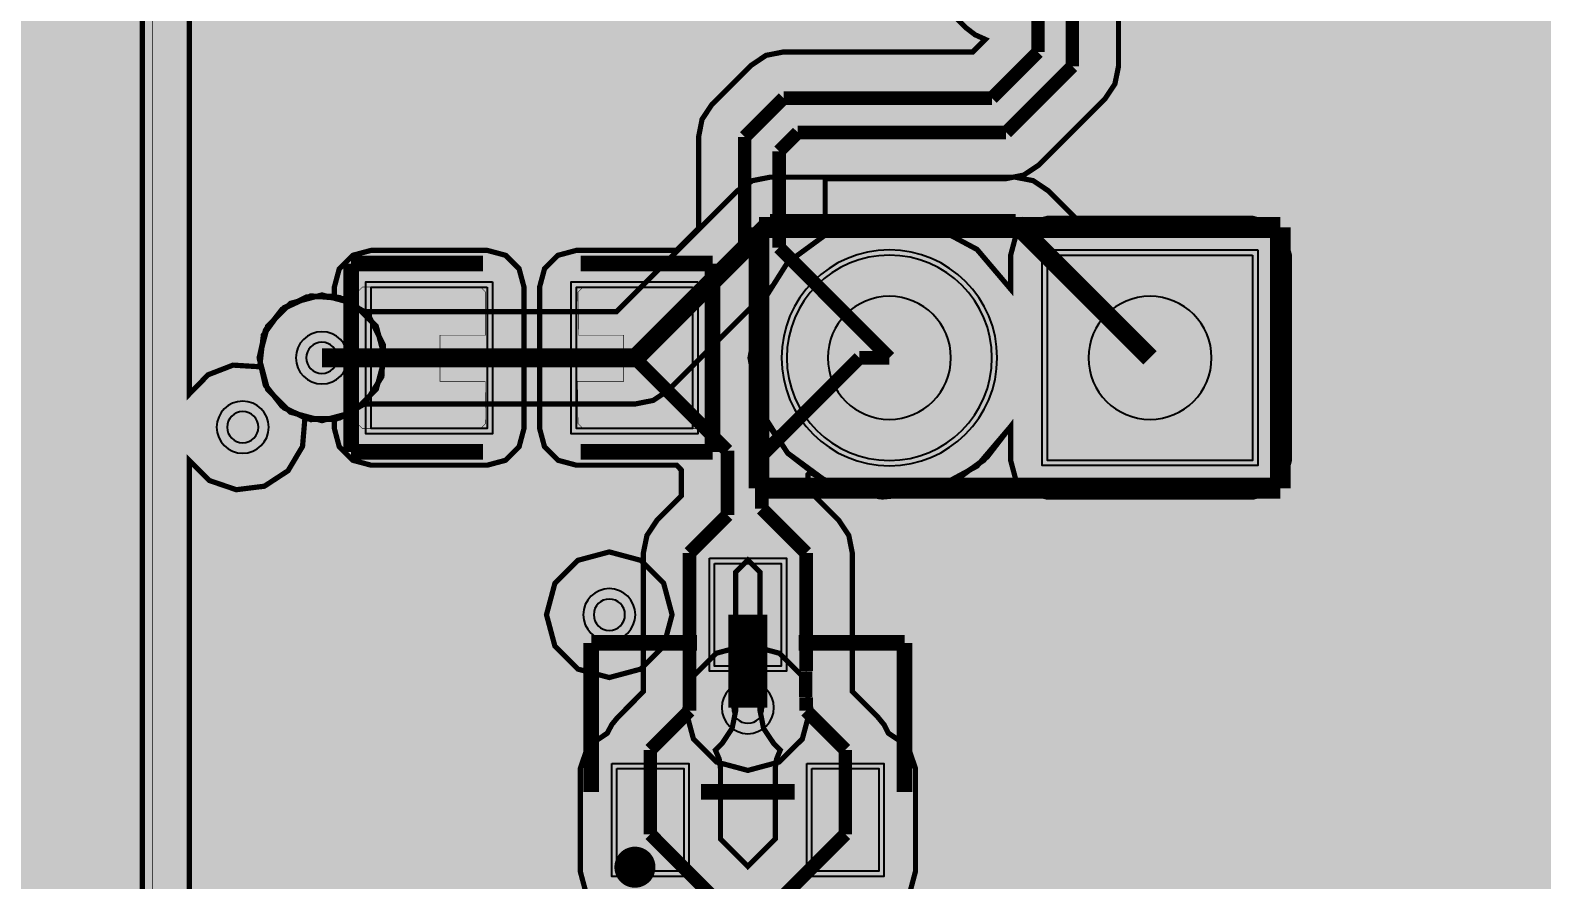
# Model space of a CAD drawing. Header units: millimetres. Extents: x -61 to 56, y -72 to 70.
# Drawn here: x 9.25 to 23.98, y -51.31 to -43.03 of the extents above; entities that cross this region are included whole.
import ezdxf

# ---------------------------------------------------------------- set-up
doc = ezdxf.new("R2010")
doc.units = ezdxf.units.MM
doc.header["$MEASUREMENT"] = 0
for name, color, linetype, true_color in [('02GND', 7, 'Continuous', 0x999966), ('03POWER', 7, 'Continuous', 0x008000), ('Bottom-Layer', 7, 'Continuous', 0x0000ff), ('Bottom-Paste-Mask-Layer', 7, 'Continuous', 0x800000), ('Bottom-Solder-Mask-Layer', 7, 'Continuous', 0xaa00ff), ('Document-Layer', 7, 'Continuous', 0xffffff), ('Hole-Layer', 7, 'Continuous', 0x222222), ('Multi-Layer', 7, 'Continuous', 0xc0c0c0), ('Top-Layer', 7, 'Continuous', 0xff0000), ('Top-Paste-Mask-Layer', 7, 'Continuous', 0x808080), ('Top-Silkscreen-Layer', 7, 'Continuous', 0xffcc00), ('Top-Solder-Mask-Layer', 7, 'Continuous', 0x800080)]:
    doc.layers.add(name, color=color, linetype=linetype, true_color=true_color)

msp = doc.modelspace()

# ---------------------------------------------------------------- hatches: boundary and pattern name
at = {"layer": '02GND'}
for points in [[(-49.642, 52.153), (49.642, 52.153), (49.642, -62.142), (-49.642, -62.142)], [(18.801, -47.226), (18.849, -47.405), (18.98, -47.536), (19.159, -47.584), (21.159, -47.584), (21.338, -47.536), (21.469, -47.405), (21.517, -47.226), (21.517, -45.226), (21.469, -45.046), (21.338, -44.915), (21.159, -44.867), (19.159, -44.867), (18.98, -44.915), (18.849, -45.046), (18.801, -45.226), (18.801, -45.556), (18.473, -45.17), (18.027, -44.93), (17.524, -44.871), (17.034, -45), (16.626, -45.299), (16.355, -45.728), (16.261, -46.226), (16.355, -46.723), (16.626, -47.152), (17.034, -47.451), (17.524, -47.58), (18.027, -47.521), (18.473, -47.281), (18.801, -46.895)], [(11.478, -46.226), (11.56, -46.532), (11.784, -46.756), (12.09, -46.838), (12.396, -46.756), (12.62, -46.532), (12.702, -46.226), (12.62, -45.919), (12.396, -45.695), (12.09, -45.613), (11.784, -45.695), (11.56, -45.919)]]:
    msp.add_hatch(color=256, dxfattribs=at).paths.add_polyline_path(points)
at = {"layer": '03POWER'}
for points in [[(48.499, -56.042), (48.581, -56.348), (48.806, -56.572), (49.112, -56.654), (49.418, -56.571), (49.642, -56.346), (49.642, -62.142), (44.192, -62.142), (44.393, -61.957), (44.493, -61.703), (44.472, -61.43), (45.189, -61.704), (45.95, -61.804), (46.713, -61.727), (47.438, -61.475), (48.085, -61.064), (48.62, -60.514), (49.014, -59.855), (49.245, -59.123), (49.302, -58.358), (49.18, -57.601), (48.887, -56.892), (48.438, -56.269), (47.858, -55.767), (47.177, -55.412), (46.434, -55.224), (45.666, -55.212), (44.917, -55.378), (44.226, -55.712), (43.631, -56.196), (43.164, -56.805), (42.849, -57.504), (42.704, -58.258), (42.737, -59.024), (42.946, -59.763), (43.32, -60.433), (43.838, -60.999), (-43.362, -60.999), (-43.621, -61.056), (-43.831, -61.218), (-43.953, -61.453), (-43.964, -61.718), (-43.863, -61.963), (-43.667, -62.142), (-49.642, -62.142), (-49.642, -56.582), (-49.433, -56.797), (-49.148, -56.888), (-48.853, -56.832), (-49.162, -57.541), (-49.298, -58.303), (-49.253, -59.075), (-49.03, -59.816), (-48.641, -60.484), (-48.107, -61.044), (-47.458, -61.464), (-46.728, -61.722), (-45.959, -61.803), (-45.192, -61.703), (-44.469, -61.428), (-43.83, -60.992), (-43.31, -60.419), (-42.937, -59.741), (-42.732, -58.995), (-42.707, -58.222), (-42.861, -57.464), (-43.188, -56.763), (-43.668, -56.157), (-44.277, -55.679), (-44.979, -55.356), (-45.738, -55.205), (-46.511, -55.234), (-47.256, -55.443), (-47.932, -55.818), (-48.502, -56.341), (-48.5, -56.309), (-48.499, -56.277), (-48.499, 51.315), (-19.403, 51.315), (-19.629, 51.144), (-19.755, 50.889), (-19.751, 50.604), (-19.619, 50.352), (-19.388, 50.187), (-19.658, 49.977), (-19.773, 49.655), (-19.698, 49.322), (-19.455, 49.081), (-19.684, 48.858), (-19.769, 48.551), (-19.689, 48.242), (-19.463, 48.016), (-19.155, 47.934), (-18.847, 48.018), (-18.624, 48.246), (-18.545, 48.556), (-18.633, 48.863), (-18.864, 49.083), (-18.625, 49.324), (-18.551, 49.655), (-18.665, 49.975), (-18.931, 50.185), (-18.698, 50.349), (-18.565, 50.601), (-18.56, 50.887), (-18.685, 51.143), (-18.912, 51.315), (48.426, 51.315), (48.499, 51.242)], [(22.849, 14.008), (22.931, 13.703), (23.153, 13.479), (23.457, 13.396), (23.763, 13.475), (23.763, -5.557), (23.538, -5.683), (23.384, -5.89), (23.33, -6.142), (23.384, -6.394), (23.538, -6.602), (23.763, -6.727), (23.763, -10.399), (23.491, -10.504), (23.299, -10.723), (23.23, -11.006), (23.299, -11.289), (23.491, -11.508), (23.763, -11.613), (23.763, -18.066), (15.932, -25.896), (-24.557, -25.896), (-24.694, -25.924), (-24.811, -26.001), (-28.007, -29.198), (-28.085, -29.314), (-28.112, -29.451), (-28.112, -54.99), (-28.085, -55.127), (-28.007, -55.243), (-26.976, -56.274), (-26.86, -56.352), (-26.723, -56.379), (9.142, -56.379), (9.279, -56.352), (9.395, -56.274), (10.695, -54.974), (10.772, -54.858), (10.799, -54.721), (10.799, -52.307), (11.028, -52.521), (11.331, -52.594), (11.632, -52.508), (11.85, -52.284), (11.93, -51.982), (11.85, -51.68), (11.632, -51.456), (11.331, -51.37), (11.028, -51.443), (10.799, -51.657), (10.799, -47.227), (10.995, -47.422), (11.255, -47.511), (11.529, -47.477), (11.76, -47.326), (11.901, -47.089), (11.924, -46.815), (12.235, -46.82), (12.508, -46.673), (12.674, -46.41), (12.689, -46.1), (12.55, -45.822), (12.293, -45.648), (11.983, -45.623), (11.701, -45.753), (11.519, -46.004), (11.484, -46.313), (11.224, -46.297), (10.981, -46.391), (10.799, -46.577), (10.799, -42.147), (11.028, -42.361), (11.331, -42.434), (11.632, -42.348), (11.85, -42.124), (11.93, -41.822), (11.85, -41.52), (11.632, -41.296), (11.331, -41.21), (11.028, -41.283), (10.799, -41.497), (10.799, -38.045), (11.003, -37.842), (11.303, -37.861), (11.576, -37.736), (11.756, -37.495), (11.8, -37.198), (21.07, -37.198), (21.334, -37.337), (21.633, -37.334), (21.895, -37.19), (21.992, -37.155), (22.076, -37.093), (32.363, -26.806), (32.441, -26.689), (32.468, -26.552), (32.468, -1.1), (32.789, -1.031), (33.029, -0.805), (33.117, -0.489), (33.029, -0.172), (32.789, 0.054), (32.468, 0.122), (32.468, 3.331), (32.469, 3.354), (32.47, 3.377), (32.469, 3.4), (32.468, 3.422), (32.468, 16.054), (32.441, 16.191), (32.363, 16.308), (30.904, 17.766), (31.094, 18.043), (31.109, 18.378), (30.946, 18.671), (30.652, 18.834), (30.317, 18.817), (30.041, 18.627), (29.934, 18.688), (29.813, 18.709), (26.824, 18.709), (27.107, 18.822), (27.3, 19.057), (27.357, 19.356), (27.262, 19.645), (27.04, 19.853), (26.746, 19.928), (26.451, 19.853), (26.229, 19.645), (26.135, 19.356), (26.191, 19.057), (26.385, 18.822), (26.667, 18.709), (26.105, 18.709), (25.968, 18.682), (25.852, 18.604), (23.868, 16.62), (23.79, 16.504), (23.763, 16.367), (23.763, 14.541), (23.457, 14.62), (23.153, 14.537), (22.931, 14.313)], [(-27.652, -29.493), (-24.845, -26.686), (-24.698, -26.99), (-24.413, -27.17), (-24.076, -27.171), (-23.789, -26.994), (-23.64, -26.692), (-23.673, -26.356), (-14.651, -26.356), (-14.69, -26.649), (-14.588, -26.926), (-14.368, -27.123), (-14.082, -27.194), (-13.795, -27.123), (-13.575, -26.926), (-13.473, -26.649), (-13.513, -26.356), (-4.491, -26.356), (-4.53, -26.649), (-4.428, -26.926), (-4.208, -27.123), (-3.922, -27.194), (-3.635, -27.123), (-3.415, -26.926), (-3.313, -26.649), (-3.353, -26.356), (0.589, -26.356), (0.55, -26.649), (0.652, -26.926), (0.872, -27.123), (1.158, -27.194), (1.445, -27.123), (1.665, -26.926), (1.767, -26.649), (1.727, -26.356), (10.749, -26.356), (10.71, -26.649), (10.812, -26.926), (11.032, -27.123), (11.318, -27.194), (11.605, -27.123), (11.825, -26.926), (11.927, -26.649), (11.887, -26.356), (16.081, -26.356), (16.12, -26.348), (16.153, -26.326), (20.875, -21.604), (21.016, -21.903), (21.292, -22.085), (21.623, -22.097), (21.911, -21.935), (22.073, -21.646), (22.061, -21.316), (21.88, -21.04), (21.581, -20.898), (24.193, -18.286), (24.215, -18.253), (24.223, -18.214), (24.223, -11.485), (24.393, -11.272), (24.454, -11.006), (24.393, -10.74), (24.223, -10.527), (24.223, -6.686), (24.465, -6.461), (24.554, -6.142), (24.465, -5.824), (24.223, -5.598), (24.223, 16.325), (26.147, 18.249), (29.771, 18.249), (29.916, 18.105), (30.08, 17.805), (30.38, 17.64), (32.008, 16.012), (32.008, 14.546), (31.729, 14.664), (31.427, 14.633), (31.177, 14.461), (31.04, 14.19), (30.75, 14.208), (30.484, 14.091), (30.302, 13.864), (30.246, 13.578), (30.327, 13.299), (30.529, 13.089), (30.805, 12.996), (31.092, 13.04), (31.327, 13.213), (31.455, 13.474), (31.743, 13.455), (32.008, 13.571), (32.008, 9.466), (31.696, 9.588), (31.366, 9.526), (31.118, 9.301), (31.026, 8.978), (31.118, 8.656), (31.366, 8.43), (31.696, 8.369), (32.008, 8.49), (32.008, 3.97), (31.732, 3.976), (31.482, 3.86), (31.308, 3.646), (31.245, 3.377), (31.308, 3.108), (31.482, 2.894), (31.732, 2.778), (32.008, 2.783), (32.008, -0.131), (31.922, -0.301), (31.893, -0.489), (31.922, -0.676), (32.008, -0.846), (32.008, -10.854), (31.696, -10.732), (31.366, -10.794), (31.118, -11.019), (31.026, -11.342), (31.118, -11.664), (31.366, -11.89), (31.696, -11.951), (32.008, -11.83), (32.008, -15.934), (31.696, -15.812), (31.366, -15.874), (31.118, -16.099), (31.026, -16.422), (31.118, -16.744), (31.366, -16.97), (31.696, -17.031), (32.008, -16.91), (32.008, -26.094), (31.693, -25.972), (31.361, -26.036), (31.114, -26.267), (31.026, -26.593), (31.125, -26.916), (31.381, -27.137), (22.034, -36.485), (21.822, -36.236), (21.513, -36.131), (21.193, -36.2), (20.955, -36.424), (20.866, -36.738), (11.512, -36.738), (11.263, -36.651), (11, -36.678), (10.773, -36.812), (10.623, -37.03), (10.58, -37.29), (10.649, -37.545), (10.369, -37.825), (10.347, -37.858), (10.34, -37.897), (10.34, -54.679), (9.1, -55.919), (-26.681, -55.919), (-27.652, -54.948)], [(18.801, -47.226), (18.849, -47.405), (18.98, -47.536), (19.159, -47.584), (21.159, -47.584), (21.338, -47.536), (21.469, -47.405), (21.517, -47.226), (21.517, -45.226), (21.469, -45.046), (21.338, -44.915), (21.159, -44.867), (19.159, -44.867), (18.98, -44.915), (18.849, -45.046), (18.801, -45.226), (18.801, -45.556), (18.473, -45.17), (18.027, -44.93), (17.524, -44.871), (17.034, -45), (16.626, -45.299), (16.355, -45.728), (16.261, -46.226), (16.355, -46.723), (16.626, -47.152), (17.034, -47.451), (17.524, -47.58), (18.027, -47.521), (18.473, -47.281), (18.801, -46.895)], [(14.278, -48.729), (14.36, -49.035), (14.584, -49.259), (14.89, -49.341), (15.196, -49.259), (15.42, -49.035), (15.502, -48.729), (15.42, -48.423), (15.196, -48.199), (14.89, -48.117), (14.584, -48.199), (14.36, -48.423)], [(15.628, -49.634), (15.71, -49.94), (15.934, -50.164), (16.24, -50.246), (16.546, -50.164), (16.771, -49.94), (16.853, -49.634), (16.771, -49.328), (16.546, -49.104), (16.24, -49.022), (15.934, -49.104), (15.71, -49.328)]]:
    msp.add_hatch(color=256, dxfattribs=at).paths.add_polyline_path(points)
at = {"layer": 'Bottom-Layer'}
for points in [[(-49.642, -62.142), (-49.642, 52.153), (49.642, 52.153), (49.642, -62.142)], [(11.478, -46.226), (11.542, -46.499), (11.722, -46.715), (11.98, -46.828), (12.261, -46.813), (12.505, -46.675), (15.146, -46.675), (15.318, -46.641), (15.464, -46.543), (16.42, -45.587), (16.282, -45.985), (16.273, -46.407), (16.393, -46.811), (16.632, -47.158), (16.965, -47.416), (17.361, -47.559), (17.783, -47.574), (18.188, -47.459), (18.539, -47.225), (18.801, -46.895), (18.801, -47.226), (18.849, -47.405), (18.98, -47.536), (19.159, -47.584), (21.159, -47.584), (21.338, -47.536), (21.469, -47.405), (21.517, -47.226), (21.517, -45.226), (21.469, -45.046), (21.338, -44.915), (21.159, -44.867), (19.437, -44.867), (19.167, -44.598), (19.021, -44.5), (18.849, -44.466), (16.456, -44.466), (16.284, -44.5), (16.138, -44.598), (14.96, -45.776), (12.505, -45.776), (12.261, -45.638), (11.98, -45.623), (11.722, -45.736), (11.542, -45.952)], [(16.619, -46.226, 1), (18.619, -46.226, 1)], [(21.159, -45.226), (21.159, -47.226), (19.159, -47.226), (19.159, -45.226)]]:
    msp.add_hatch(color=256, dxfattribs=at).paths.add_polyline_path(points)
at = {"layer": 'Bottom-Paste-Mask-Layer'}
for points in [[(16.619, -46.226, 1), (18.619, -46.226, 1)], [(21.159, -45.226), (21.159, -47.226), (19.159, -47.226), (19.159, -45.226)]]:
    msp.add_hatch(color=256, dxfattribs=at).paths.add_polyline_path(points)
at = {"layer": 'Bottom-Solder-Mask-Layer'}
for points in [[(16.568, -46.226, 1), (18.67, -46.226, 1)], [(21.21, -45.175), (21.21, -47.276), (19.108, -47.276), (19.108, -45.175)]]:
    msp.add_hatch(color=256, dxfattribs=at).paths.add_polyline_path(points)
at = {"layer": 'Hole-Layer'}
for points in [[(17.019, -46.226, 1), (18.219, -46.226, 1)], [(19.559, -46.226, 1), (20.759, -46.226, 1)]]:
    msp.add_hatch(color=256, dxfattribs=at).paths.add_polyline_path(points)
at = {"layer": 'Multi-Layer'}
for points in [[(16.619, -46.226, 1), (18.619, -46.226, 1)], [(16.619, -46.226, 1), (18.619, -46.226, 1)], [(16.619, -46.226, 1), (18.619, -46.226, 1)], [(21.159, -45.226), (21.159, -47.226), (19.159, -47.226), (19.159, -45.226)], [(21.159, -45.226), (21.159, -47.226), (19.159, -47.226), (19.159, -45.226)], [(21.159, -45.226), (21.159, -47.226), (19.159, -47.226), (19.159, -45.226)]]:
    msp.add_hatch(color=256, dxfattribs=at).paths.add_polyline_path(points)
at = {"layer": 'Top-Layer'}
for points in [[(-49.642, -62.142), (-49.642, 52.153), (49.642, 52.153), (49.642, -62.142)], [(13.399, -41.083), (13.399, -41.565), (13.474, -41.87), (13.683, -42.104), (13.977, -42.213), (14.287, -42.173), (14.544, -41.993), (14.686, -41.714), (14.851, -42.018), (15.148, -42.194), (15.494, -42.194), (15.791, -42.018), (15.956, -41.714), (16.099, -41.993), (16.355, -42.173), (16.666, -42.213), (16.96, -42.104), (17.168, -41.87), (17.243, -41.565), (17.243, -40.353), (17.231, -40.229), (17.196, -40.109), (18.21, -40.109), (18.617, -40.515), (18.617, -40.602), (18.482, -40.646), (18.367, -40.729), (18.238, -40.858), (18.141, -41.004), (18.106, -41.176), (18.106, -41.466), (18.141, -41.638), (18.238, -41.784), (18.324, -41.87), (18.238, -41.956), (18.141, -42.101), (18.106, -42.273), (18.106, -42.563), (18.141, -42.735), (18.238, -42.881), (18.367, -43.011), (18.454, -43.078), (18.554, -43.123), (18.432, -43.245), (16.589, -43.245), (16.417, -43.279), (16.271, -43.377), (15.891, -43.756), (15.794, -43.902), (15.76, -44.074), (15.76, -44.965), (15.546, -45.179), (14.569, -45.179), (14.39, -45.227), (14.259, -45.358), (14.211, -45.537), (14.211, -46.914), (14.259, -47.093), (14.39, -47.224), (14.569, -47.272), (15.546, -47.272), (15.592, -47.319), (15.592, -47.572), (15.354, -47.81), (15.257, -47.956), (15.222, -48.128), (15.222, -49.478), (14.973, -49.728), (14.914, -49.8), (14.871, -49.883), (14.681, -50.011), (14.607, -50.229), (14.607, -51.229), (14.655, -51.408), (14.786, -51.539), (14.965, -51.587), (15.374, -51.587), (15.633, -51.846), (15.633, -52.682), (15.273, -52.364), (14.83, -52.18), (14.352, -52.15), (13.889, -52.276), (13.492, -52.546), (13.205, -52.93), (13.058, -53.387), (13.066, -53.867), (13.231, -54.318), (13.532, -54.691), (13.939, -54.946), (14.406, -55.055), (14.883, -55.007), (15.319, -54.807), (15.666, -54.476), (15.887, -54.05), (15.953, -54.05), (16.112, -54.021), (16.25, -53.938), (16.388, -54.021), (16.547, -54.05), (16.613, -54.05), (16.834, -54.476), (17.181, -54.807), (17.617, -55.007), (18.094, -55.055), (18.561, -54.946), (18.968, -54.691), (19.269, -54.318), (19.433, -53.867), (19.442, -53.387), (19.295, -52.93), (19.008, -52.546), (18.611, -52.276), (18.148, -52.15), (17.67, -52.18), (17.227, -52.364), (16.867, -52.682), (16.867, -51.827), (17.107, -51.587), (17.515, -51.587), (17.694, -51.539), (17.826, -51.408), (17.874, -51.229), (17.874, -50.229), (17.8, -50.011), (17.609, -49.883), (17.567, -49.8), (17.508, -49.728), (17.258, -49.478), (17.258, -48.128), (17.224, -47.956), (17.127, -47.81), (16.827, -47.51), (16.827, -47.362), (16.846, -47.343), (17.181, -47.511), (17.549, -47.582), (17.922, -47.549), (18.273, -47.416), (18.573, -47.192), (18.801, -46.895), (18.801, -47.226), (18.849, -47.405), (18.98, -47.536), (19.159, -47.584), (21.159, -47.584), (21.338, -47.536), (21.469, -47.405), (21.517, -47.226), (21.517, -45.226), (21.469, -45.046), (21.338, -44.915), (21.159, -44.867), (19.159, -44.867), (18.98, -44.915), (18.849, -45.046), (18.801, -45.226), (18.801, -45.556), (18.473, -45.169), (18.025, -44.93), (17.521, -44.871), (17.031, -45.001), (16.994, -44.965), (16.994, -44.48), (18.757, -44.48), (18.929, -44.445), (19.075, -44.348), (19.72, -43.703), (19.817, -43.557), (19.852, -43.385), (19.852, -40.19), (19.817, -40.018), (19.72, -39.872), (18.853, -39.006), (18.708, -38.908), (18.536, -38.874), (16.362, -38.874), (16.189, -38.908), (16.044, -39.006), (15.471, -39.579), (15.421, -39.638), (15.382, -39.704), (15.077, -39.749), (14.826, -39.929), (14.686, -40.205), (14.544, -39.926), (14.287, -39.745), (13.977, -39.706), (13.683, -39.815), (13.292, -39.424), (13.292, -38.554), (13.244, -38.375), (13.113, -38.244), (12.934, -38.196), (11.584, -38.196), (11.405, -38.244), (11.274, -38.375), (11.226, -38.554), (11.226, -38.674), (10.943, -38.656), (10.682, -38.767), (10.5, -38.984), (10.434, -39.259), (10.5, -39.535), (10.682, -39.751), (10.943, -39.863), (11.226, -39.845), (11.226, -39.964), (11.274, -40.143), (11.405, -40.274), (11.584, -40.322), (12.638, -40.322)], [(11.478, -46.226), (11.537, -46.488), (11.702, -46.699), (11.942, -46.82), (12.211, -46.826), (12.211, -46.914), (12.259, -47.093), (12.39, -47.224), (12.569, -47.272), (13.701, -47.272), (13.88, -47.224), (14.011, -47.093), (14.059, -46.914), (14.059, -45.537), (14.011, -45.358), (13.88, -45.227), (13.701, -45.179), (12.569, -45.179), (12.39, -45.227), (12.259, -45.358), (12.211, -45.537), (12.211, -45.625), (11.942, -45.632), (11.702, -45.752), (11.537, -45.964)], [(16.619, -46.226, 1), (18.619, -46.226, 1)], [(21.159, -45.226), (21.159, -47.226), (19.159, -47.226), (19.159, -45.226)], [(13.701, -45.537), (13.701, -46.914), (12.569, -46.914), (12.569, -45.537)], [(15.701, -45.537), (15.701, -46.914), (14.569, -46.914), (14.569, -45.537)], [(15.915, -48.229), (16.565, -48.229), (16.565, -49.229), (15.915, -49.229)], [(15.974, -50.229), (15.961, -50.135), (15.924, -50.048), (15.99, -49.982), (16.087, -49.836), (16.122, -49.664), (16.122, -48.314), (16.24, -48.195), (16.359, -48.314), (16.359, -49.664), (16.393, -49.836), (16.491, -49.982), (16.556, -50.048), (16.52, -50.135), (16.507, -50.229), (16.507, -50.915), (16.24, -51.182), (15.974, -50.915)], [(14.965, -50.229), (15.615, -50.229), (15.615, -51.229), (14.965, -51.229)], [(16.865, -50.229), (17.515, -50.229), (17.515, -51.229), (16.865, -51.229)]]:
    msp.add_hatch(color=256, dxfattribs=at).paths.add_polyline_path(points)
at = {"layer": 'Top-Paste-Mask-Layer'}
for points in [[(16.619, -46.226, 1), (18.619, -46.226, 1)], [(21.159, -45.226), (21.159, -47.226), (19.159, -47.226), (19.159, -45.226)], [(13.685, -45.586), (13.685, -46.005), (13.24, -46.005), (13.24, -46.455), (13.68, -46.455), (13.685, -46.866), (13.635, -46.916), (12.485, -46.916), (12.435, -46.866), (12.435, -45.586), (12.485, -45.536), (13.635, -45.536)], [(13.685, -45.586), (13.685, -46.005), (13.24, -46.005), (13.24, -46.455), (13.68, -46.455), (13.685, -46.866), (13.635, -46.916), (12.485, -46.916), (12.435, -46.866), (12.435, -45.586), (12.485, -45.536), (13.635, -45.536)], [(15.835, -45.586), (15.835, -46.866), (15.785, -46.916), (14.635, -46.916), (14.585, -46.866), (14.58, -46.455), (15.03, -46.455), (15.03, -46.005), (14.59, -46.005), (14.585, -45.586), (14.635, -45.536), (15.785, -45.536)], [(15.835, -45.586), (15.835, -46.866), (15.785, -46.916), (14.635, -46.916), (14.585, -46.866), (14.58, -46.455), (15.03, -46.455), (15.03, -46.005), (14.59, -46.005), (14.585, -45.586), (14.635, -45.536), (15.785, -45.536)], [(15.915, -48.229), (16.565, -48.229), (16.565, -49.229), (15.915, -49.229)], [(14.965, -50.229), (15.615, -50.229), (15.615, -51.229), (14.965, -51.229)], [(16.865, -50.229), (17.515, -50.229), (17.515, -51.229), (16.865, -51.229)]]:
    msp.add_hatch(color=256, dxfattribs=at).paths.add_polyline_path(points)
at = {"layer": 'Top-Solder-Mask-Layer'}
for points in [[(16.568, -46.226, 1), (18.67, -46.226, 1)], [(21.21, -45.175), (21.21, -47.276), (19.108, -47.276), (19.108, -45.175)], [(13.752, -45.486), (13.752, -46.965), (12.518, -46.965), (12.518, -45.486)], [(15.752, -45.486), (15.752, -46.965), (14.518, -46.965), (14.518, -45.486)], [(15.865, -48.178), (16.616, -48.178), (16.616, -49.28), (15.865, -49.28)], [(14.915, -50.178), (15.666, -50.178), (15.666, -51.28), (14.915, -51.28)], [(16.815, -50.178), (17.566, -50.178), (17.566, -51.28), (16.815, -51.28)]]:
    msp.add_hatch(color=256, dxfattribs=at).paths.add_polyline_path(points)

# ---------------------------------------------------------------- linework, layer by layer
at = {"layer": '02GND', "const_width": 0.0508}
for points in [[(18.801, -47.226), (18.849, -47.405), (18.98, -47.536), (19.159, -47.584), (21.159, -47.584), (21.338, -47.536), (21.469, -47.405), (21.517, -47.226), (21.517, -45.226), (21.469, -45.046), (21.338, -44.915), (21.159, -44.867), (19.159, -44.867), (18.98, -44.915), (18.849, -45.046), (18.801, -45.226), (18.801, -45.556), (18.473, -45.17), (18.027, -44.93), (17.524, -44.871), (17.034, -45), (16.626, -45.299), (16.355, -45.728), (16.261, -46.226), (16.355, -46.723), (16.626, -47.152), (17.034, -47.451), (17.524, -47.58), (18.027, -47.521), (18.473, -47.281), (18.801, -46.895)], [(11.478, -46.226), (11.56, -46.532), (11.784, -46.756), (12.09, -46.838), (12.396, -46.756), (12.62, -46.532), (12.702, -46.226), (12.62, -45.919), (12.396, -45.695), (12.09, -45.613), (11.784, -45.695), (11.56, -45.919)]]:
    msp.add_lwpolyline(points, close=True, dxfattribs=at)
at = {"layer": '03POWER'}
for points, const_width in [([(-27.754, -29.451), (-24.557, -26.255), (16.081, -26.255), (24.121, -18.214), (24.121, 16.367), (26.105, 18.351), (29.813, 18.351), (32.11, 16.054), (32.11, -26.552), (21.822, -36.84), (11.498, -36.84), (10.441, -37.897), (10.441, -54.721), (9.142, -56.021), (-26.723, -56.021), (-27.754, -54.99)], 0.00508), ([(18.801, -47.226), (18.849, -47.405), (18.98, -47.536), (19.159, -47.584), (21.159, -47.584), (21.338, -47.536), (21.469, -47.405), (21.517, -47.226), (21.517, -45.226), (21.469, -45.046), (21.338, -44.915), (21.159, -44.867), (19.159, -44.867), (18.98, -44.915), (18.849, -45.046), (18.801, -45.226), (18.801, -45.556), (18.473, -45.17), (18.027, -44.93), (17.524, -44.871), (17.034, -45), (16.626, -45.299), (16.355, -45.728), (16.261, -46.226), (16.355, -46.723), (16.626, -47.152), (17.034, -47.451), (17.524, -47.58), (18.027, -47.521), (18.473, -47.281), (18.801, -46.895)], 0.0508), ([(14.278, -48.729), (14.36, -49.035), (14.584, -49.259), (14.89, -49.341), (15.196, -49.259), (15.42, -49.035), (15.502, -48.729), (15.42, -48.423), (15.196, -48.199), (14.89, -48.117), (14.584, -48.199), (14.36, -48.423)], 0.0508), ([(15.628, -49.634), (15.71, -49.94), (15.934, -50.164), (16.24, -50.246), (16.546, -50.164), (16.771, -49.94), (16.853, -49.634), (16.771, -49.328), (16.546, -49.104), (16.24, -49.022), (15.934, -49.104), (15.71, -49.328)], 0.0508)]:
    msp.add_lwpolyline(points, close=True, dxfattribs=dict(at, const_width=const_width))
at = {"layer": '03POWER', "const_width": 0.0508}
for points in [[(31.381, -27.137), (22.034, -36.485), (21.822, -36.236), (21.513, -36.131), (21.193, -36.2), (20.955, -36.424), (20.866, -36.738), (11.512, -36.738), (11.263, -36.651), (11, -36.678), (10.773, -36.812), (10.623, -37.03), (10.58, -37.29), (10.649, -37.545), (10.369, -37.825), (10.347, -37.858), (10.34, -37.897), (10.34, -54.679), (9.1, -55.919), (-26.681, -55.919)], [(10.799, -51.657), (10.799, -47.227), (10.995, -47.422), (11.255, -47.511), (11.529, -47.477), (11.76, -47.326), (11.901, -47.089), (11.924, -46.815), (12.235, -46.82), (12.508, -46.673), (12.674, -46.41), (12.689, -46.1), (12.55, -45.822), (12.293, -45.648), (11.983, -45.623), (11.701, -45.753), (11.519, -46.004), (11.484, -46.313), (11.224, -46.297), (10.981, -46.391), (10.799, -46.577), (10.799, -42.147)]]:
    msp.add_lwpolyline(points, dxfattribs=at)
at = {"layer": 'Bottom-Layer', "const_width": 0.0508}
msp.add_lwpolyline([(11.478, -46.226), (11.542, -46.499), (11.722, -46.715), (11.98, -46.828), (12.261, -46.813), (12.505, -46.675), (15.146, -46.675), (15.318, -46.641), (15.464, -46.543), (16.42, -45.587), (16.282, -45.985), (16.273, -46.407), (16.393, -46.811), (16.632, -47.158), (16.965, -47.416), (17.361, -47.559), (17.783, -47.574), (18.188, -47.459), (18.539, -47.225), (18.801, -46.895), (18.801, -47.226), (18.849, -47.405), (18.98, -47.536), (19.159, -47.584), (21.159, -47.584), (21.338, -47.536), (21.469, -47.405), (21.517, -47.226), (21.517, -45.226), (21.469, -45.046), (21.338, -44.915), (21.159, -44.867), (19.437, -44.867), (19.167, -44.598), (19.021, -44.5), (18.849, -44.466), (16.456, -44.466), (16.284, -44.5), (16.138, -44.598), (14.96, -45.776), (12.505, -45.776), (12.261, -45.638), (11.98, -45.623), (11.722, -45.736), (11.542, -45.952)], close=True, dxfattribs=at)
at = {"layer": 'Bottom-Layer', "const_width": 0.183}
for points in [[(15.146, -46.226), (16.456, -44.916)], [(16.456, -44.916), (18.849, -44.916)], [(18.849, -44.916), (20.159, -46.226)], [(12.09, -46.226), (15.146, -46.226)]]:
    msp.add_lwpolyline(points, dxfattribs=at)
at = {"layer": 'Bottom-Layer'}
msp.add_lwpolyline([(16.619, -46.226, 1), (18.619, -46.226), (18.619, -46.226, 1), (16.619, -46.226)], format="xyb", dxfattribs=at)
msp.add_lwpolyline([(21.159, -45.226), (21.159, -47.226), (19.159, -47.226), (19.159, -45.226)], close=True, dxfattribs=at)
at = {"layer": 'Bottom-Paste-Mask-Layer'}
msp.add_lwpolyline([(16.619, -46.226, 1), (18.619, -46.226), (18.619, -46.226, 1), (16.619, -46.226)], format="xyb", dxfattribs=at)
msp.add_lwpolyline([(21.159, -45.226), (21.159, -47.226), (19.159, -47.226), (19.159, -45.226)], close=True, dxfattribs=at)
at = {"layer": 'Bottom-Solder-Mask-Layer'}
msp.add_lwpolyline([(16.568, -46.226, 1), (18.67, -46.226, 1)], format="xyb", close=True, dxfattribs=at)
msp.add_lwpolyline([(21.21, -45.175), (21.21, -47.276), (19.108, -47.276), (19.108, -45.175)], close=True, dxfattribs=at)
at = {"layer": 'Document-Layer', "const_width": 0.2}
msp.add_lwpolyline([(15.04, -51.189, 1), (15.24, -51.189), (15.24, -51.189, 1), (15.04, -51.189)], format="xyb", dxfattribs=at)
msp.add_lwpolyline([(15.04, -51.189, 1), (15.24, -51.189), (15.24, -51.189, 1), (15.04, -51.189)], format="xyb", dxfattribs=at)
at = {"layer": 'Hole-Layer'}
for points in [[(17.019, -46.226, 1), (18.219, -46.226, 1)], [(19.559, -46.226, 1), (20.759, -46.226, 1)]]:
    msp.add_lwpolyline(points, format="xyb", close=True, dxfattribs=at)
for points in [[(11.937, -46.226, 1), (12.242, -46.226), (12.242, -46.226, 1), (11.937, -46.226)], [(11.166, -46.902, 1), (11.471, -46.902), (11.471, -46.902, 1), (11.166, -46.902)], [(14.738, -48.729, 1), (15.043, -48.729), (15.043, -48.729, 1), (14.738, -48.729)], [(16.088, -49.634, 1), (16.393, -49.634), (16.393, -49.634, 1), (16.088, -49.634)]]:
    msp.add_lwpolyline(points, format="xyb", dxfattribs=at)
at = {"layer": 'Multi-Layer'}
msp.add_lwpolyline([(16.619, -46.226, 1), (18.619, -46.226), (18.619, -46.226, 1), (16.619, -46.226)], format="xyb", dxfattribs=at)
msp.add_lwpolyline([(16.619, -46.226, 1), (18.619, -46.226), (18.619, -46.226, 1), (16.619, -46.226)], format="xyb", dxfattribs=at)
msp.add_lwpolyline([(16.619, -46.226, 1), (18.619, -46.226), (18.619, -46.226, 1), (16.619, -46.226)], format="xyb", dxfattribs=at)
msp.add_lwpolyline([(21.159, -45.226), (21.159, -47.226), (19.159, -47.226), (19.159, -45.226)], close=True, dxfattribs=at)
msp.add_lwpolyline([(21.159, -45.226), (21.159, -47.226), (19.159, -47.226), (19.159, -45.226)], close=True, dxfattribs=at)
msp.add_lwpolyline([(21.159, -45.226), (21.159, -47.226), (19.159, -47.226), (19.159, -45.226)], close=True, dxfattribs=at)
for points in [[(11.836, -46.226, 1), (12.344, -46.226, 1)], [(11.064, -46.902, 1), (11.572, -46.902, 1)], [(14.636, -48.729, 1), (15.144, -48.729, 1)], [(15.986, -49.634, 1), (16.494, -49.634, 1)]]:
    msp.add_lwpolyline(points, format="xyb", close=True, dxfattribs=at)
at = {"layer": 'Top-Layer'}
for points, const_width in [([(17.826, -51.408), (17.874, -51.229), (17.874, -50.229), (17.8, -50.011), (17.609, -49.883), (17.567, -49.8), (17.508, -49.728), (17.258, -49.478), (17.258, -48.128), (17.224, -47.956), (17.127, -47.81), (16.827, -47.51), (16.827, -47.362), (16.846, -47.343), (17.181, -47.511), (17.549, -47.582), (17.922, -47.549), (18.273, -47.416), (18.573, -47.192), (18.801, -46.895), (18.801, -47.226), (18.849, -47.405), (18.98, -47.536), (19.159, -47.584), (21.159, -47.584), (21.338, -47.536), (21.469, -47.405), (21.517, -47.226), (21.517, -45.226), (21.469, -45.046), (21.338, -44.915), (21.159, -44.867), (19.159, -44.867), (18.98, -44.915), (18.849, -45.046), (18.801, -45.226), (18.801, -45.556), (18.473, -45.169), (18.025, -44.93), (17.521, -44.871), (17.031, -45.001), (16.994, -44.965), (16.994, -44.48), (18.757, -44.48), (18.929, -44.445), (19.075, -44.348), (19.72, -43.703), (19.817, -43.557), (19.852, -43.385), (19.852, -40.19)], 0.0508), ([(19.402, -43.385), (19.402, -40.19)], 0.132), ([(18.238, -42.881), (18.367, -43.011), (18.454, -43.078), (18.554, -43.123), (18.432, -43.245), (16.589, -43.245), (16.417, -43.279), (16.271, -43.377), (15.891, -43.756), (15.794, -43.902), (15.76, -44.074), (15.76, -44.965), (15.546, -45.179), (14.569, -45.179), (14.39, -45.227), (14.259, -45.358), (14.211, -45.537), (14.211, -46.914), (14.259, -47.093), (14.39, -47.224), (14.569, -47.272), (15.546, -47.272), (15.592, -47.319), (15.592, -47.572), (15.354, -47.81), (15.257, -47.956), (15.222, -48.128), (15.222, -49.478), (14.973, -49.728), (14.914, -49.8), (14.871, -49.883), (14.681, -50.011), (14.607, -50.229), (14.607, -51.229), (14.655, -51.408)], 0.0508), ([(19.067, -43.246), (19.067, -42.822)], 0.132), ([(18.618, -43.695), (19.067, -43.246)], 0.132), ([(19.402, -43.385), (18.757, -44.03)], 0.132), ([(16.209, -44.074), (16.589, -43.695)], 0.132), ([(18.618, -43.695), (16.589, -43.695)], 0.132), ([(16.209, -45.151), (16.209, -44.074)], 0.132), ([(16.727, -44.03), (16.545, -44.213)], 0.132), ([(18.757, -44.03), (16.727, -44.03)], 0.132), ([(16.545, -44.213), (16.545, -45.151)], 0.132), ([(15.135, -46.226), (16.209, -45.151)], 0.132), ([(17.619, -46.226), (16.545, -45.151)], 0.132), ([(13.135, -46.226), (12.09, -46.226)], 0.183), ([(16.042, -47.132), (15.135, -46.226)], 0.132), ([(16.377, -47.176), (17.328, -46.226)], 0.132), ([(17.328, -46.226), (17.619, -46.226)], 0.132), ([(16.042, -47.758), (16.042, -47.132)], 0.132), ([(16.377, -47.696), (16.377, -47.176)], 0.132), ([(15.672, -48.128), (16.042, -47.758)], 0.132), ([(16.809, -48.128), (16.377, -47.696)], 0.132), ([(15.672, -48.128), (15.672, -49.664)], 0.132), ([(16.809, -49.276), (16.809, -48.128)], 0.132), ([(16.24, -48.729), (16.24, -49.634)], 0.381), ([(16.804, -49.281), (16.809, -49.276)], 0.132), ([(16.804, -49.53), (16.804, -49.281)], 0.132), ([(16.809, -49.535), (16.804, -49.53)], 0.132), ([(16.809, -49.664), (16.809, -49.535)], 0.132), ([(15.672, -49.664), (15.29, -50.046)], 0.132), ([(17.19, -50.046), (16.809, -49.664)], 0.132), ([(15.29, -50.729), (15.29, -50.046)], 0.132), ([(17.19, -50.729), (17.19, -50.046)], 0.132), ([(15.29, -50.868), (15.29, -50.729)], 0.132), ([(17.19, -50.868), (17.19, -50.729)], 0.132), ([(16.082, -51.66), (15.29, -50.868)], 0.132), ([(16.418, -51.64), (17.19, -50.868)], 0.132)]:
    msp.add_lwpolyline(points, dxfattribs=dict(at, const_width=const_width))
at = {"layer": 'Top-Layer', "const_width": 0.0508}
for points in [[(11.478, -46.226), (11.537, -46.488), (11.702, -46.699), (11.942, -46.82), (12.211, -46.826), (12.211, -46.914), (12.259, -47.093), (12.39, -47.224), (12.569, -47.272), (13.701, -47.272), (13.88, -47.224), (14.011, -47.093), (14.059, -46.914), (14.059, -45.537), (14.011, -45.358), (13.88, -45.227), (13.701, -45.179), (12.569, -45.179), (12.39, -45.227), (12.259, -45.358), (12.211, -45.537), (12.211, -45.625), (11.942, -45.632), (11.702, -45.752), (11.537, -45.964)], [(15.974, -50.229), (15.961, -50.135), (15.924, -50.048), (15.99, -49.982), (16.087, -49.836), (16.122, -49.664), (16.122, -48.314), (16.24, -48.195), (16.359, -48.314), (16.359, -49.664), (16.393, -49.836), (16.491, -49.982), (16.556, -50.048), (16.52, -50.135), (16.507, -50.229), (16.507, -50.915), (16.24, -51.182), (15.974, -50.915)]]:
    msp.add_lwpolyline(points, close=True, dxfattribs=at)
at = {"layer": 'Top-Layer'}
msp.add_lwpolyline([(16.619, -46.226, 1), (18.619, -46.226), (18.619, -46.226, 1), (16.619, -46.226)], format="xyb", dxfattribs=at)
for points in [[(21.159, -45.226), (21.159, -47.226), (19.159, -47.226), (19.159, -45.226)], [(13.701, -45.537), (13.701, -46.914), (12.569, -46.914), (12.569, -45.537)], [(15.701, -45.537), (15.701, -46.914), (14.569, -46.914), (14.569, -45.537)], [(15.915, -48.229), (16.565, -48.229), (16.565, -49.229), (15.915, -49.229)], [(14.965, -50.229), (15.615, -50.229), (15.615, -51.229), (14.965, -51.229)], [(16.865, -50.229), (17.515, -50.229), (17.515, -51.229), (16.865, -51.229)]]:
    msp.add_lwpolyline(points, close=True, dxfattribs=at)
at = {"layer": 'Top-Paste-Mask-Layer'}
msp.add_lwpolyline([(16.619, -46.226, 1), (18.619, -46.226), (18.619, -46.226, 1), (16.619, -46.226)], format="xyb", dxfattribs=at)
for points in [[(21.159, -45.226), (21.159, -47.226), (19.159, -47.226), (19.159, -45.226)], [(15.915, -48.229), (16.565, -48.229), (16.565, -49.229), (15.915, -49.229)], [(14.965, -50.229), (15.615, -50.229), (15.615, -51.229), (14.965, -51.229)], [(16.865, -50.229), (17.515, -50.229), (17.515, -51.229), (16.865, -51.229)]]:
    msp.add_lwpolyline(points, close=True, dxfattribs=at)
at = {"layer": 'Top-Paste-Mask-Layer', "const_width": 0.00508}
for points in [[(13.685, -45.586), (13.685, -46.005), (13.24, -46.005), (13.24, -46.455), (13.68, -46.455), (13.685, -46.866), (13.635, -46.916), (12.485, -46.916), (12.435, -46.866), (12.435, -45.586), (12.485, -45.536), (13.635, -45.536)], [(13.685, -45.586), (13.685, -46.005), (13.24, -46.005), (13.24, -46.455), (13.68, -46.455), (13.685, -46.866), (13.635, -46.916), (12.485, -46.916), (12.435, -46.866), (12.435, -45.586), (12.485, -45.536), (13.635, -45.536)], [(15.835, -45.586), (15.835, -46.866), (15.785, -46.916), (14.635, -46.916), (14.585, -46.866), (14.58, -46.455), (15.03, -46.455), (15.03, -46.005), (14.59, -46.005), (14.585, -45.586), (14.635, -45.536), (15.785, -45.536)], [(15.835, -45.586), (15.835, -46.866), (15.785, -46.916), (14.635, -46.916), (14.585, -46.866), (14.58, -46.455), (15.03, -46.455), (15.03, -46.005), (14.59, -46.005), (14.585, -45.586), (14.635, -45.536), (15.785, -45.536)]]:
    msp.add_lwpolyline(points, close=True, dxfattribs=at)
at = {"layer": 'Top-Silkscreen-Layer'}
for points, const_width in [([(16.349, -47.496), (16.349, -44.956)], 0.203), ([(16.349, -44.956), (21.429, -44.956)], 0.203), ([(16.349, -47.496), (16.349, -44.956)], 0.203), ([(16.349, -44.956), (21.429, -44.956)], 0.203), ([(21.429, -44.956), (21.429, -47.496)], 0.203), ([(21.429, -44.956), (21.429, -47.496)], 0.203), ([(13.659, -45.308), (12.374, -45.308)], 0.152), ([(12.374, -45.308), (12.374, -47.143)], 0.152), ([(13.659, -45.308), (12.374, -45.308)], 0.152), ([(12.374, -45.308), (12.374, -47.143)], 0.152), ([(14.611, -45.308), (15.896, -45.308)], 0.152), ([(14.611, -45.308), (15.896, -45.308)], 0.152), ([(15.896, -45.308), (15.896, -47.143)], 0.152), ([(15.896, -45.308), (15.896, -47.143)], 0.152), ([(12.374, -47.143), (13.659, -47.143)], 0.152), ([(12.374, -47.143), (13.659, -47.143)], 0.152), ([(15.896, -47.143), (14.611, -47.143)], 0.152), ([(15.896, -47.143), (14.611, -47.143)], 0.152), ([(16.349, -47.496), (19.524, -47.496)], 0.203), ([(16.349, -47.496), (19.524, -47.496)], 0.203), ([(21.429, -47.496), (19.524, -47.496)], 0.203), ([(21.429, -47.496), (19.524, -47.496)], 0.203), ([(14.714, -50.455), (14.714, -49.003)], 0.152), ([(14.714, -49.003), (15.746, -49.003)], 0.152), ([(14.714, -50.455), (14.714, -49.003)], 0.152), ([(14.714, -49.003), (15.746, -49.003)], 0.152), ([(17.767, -49.003), (16.735, -49.003)], 0.152), ([(17.767, -49.003), (16.735, -49.003)], 0.152), ([(17.767, -50.455), (17.767, -49.003)], 0.152), ([(17.767, -50.455), (17.767, -49.003)], 0.152), ([(16.696, -50.455), (15.785, -50.455)], 0.152), ([(16.696, -50.455), (15.785, -50.455)], 0.152)]:
    msp.add_lwpolyline(points, dxfattribs=dict(at, const_width=const_width))
at = {"layer": 'Top-Solder-Mask-Layer'}
msp.add_lwpolyline([(16.568, -46.226, 1), (18.67, -46.226, 1)], format="xyb", close=True, dxfattribs=at)
for points in [[(21.21, -45.175), (21.21, -47.276), (19.108, -47.276), (19.108, -45.175)], [(13.752, -45.486), (13.752, -46.965), (12.518, -46.965), (12.518, -45.486)], [(15.752, -45.486), (15.752, -46.965), (14.518, -46.965), (14.518, -45.486)], [(15.865, -48.178), (16.616, -48.178), (16.616, -49.28), (15.865, -49.28)], [(14.915, -50.178), (15.666, -50.178), (15.666, -51.28), (14.915, -51.28)], [(16.815, -50.178), (17.566, -50.178), (17.566, -51.28), (16.815, -51.28)]]:
    msp.add_lwpolyline(points, close=True, dxfattribs=at)

doc.saveas('drawing.dxf')
